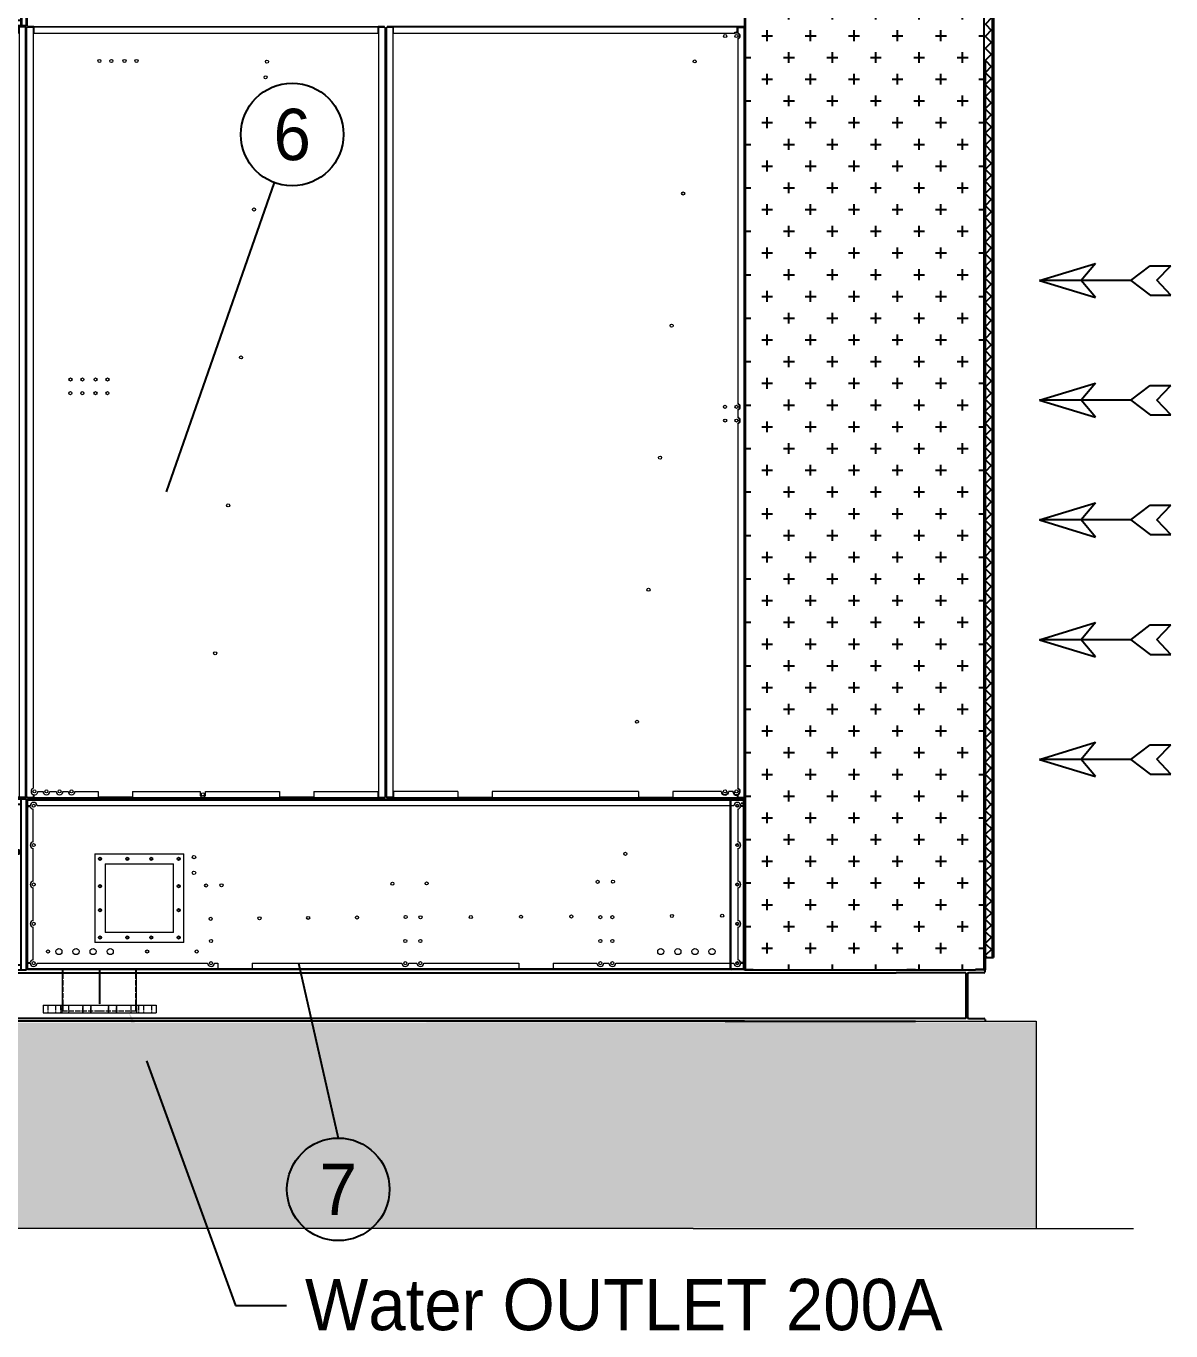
# Model space of a CAD drawing. Header units: millimetres. Extents: x 2193 to 31600, y 1908 to 22703.
# Drawn here: x 15564 to 18912, y 7056 to 10870 of the extents above; entities that cross this region are included whole.
import ezdxf
from ezdxf import colors
from ezdxf.entities.mleader import LeaderData, LeaderLine
from ezdxf.enums import TextEntityAlignment as Align
from ezdxf.math import Vec2, Vec3

# ---------------------------------------------------------------- set-up
doc = ezdxf.new("R2010")
doc.units = ezdxf.units.MM
doc.linetypes.add('CENTER', pattern=[2, 1.25, -0.25, 0.25, -0.25])
doc.linetypes.add('DASHED', pattern=[15, 12, -3])
for name, color, linetype in [('center', 1, 'CENTER'), ('냉각탑_dim', 1, 'Continuous'), ('냉각탑_text', 3, 'Continuous'), ('냉각탑_찬넬방진', 1, 'Continuous')]:
    doc.layers.add(name, color=color, linetype=linetype)
doc.styles.get("Standard").update_dxf_attribs({"font": 'arial.ttf'})
doc.styles.add('돋움', font='Dotum.ttf')

# ---------------------------------------------------------------- blocks, each defined once
blk = doc.blocks.new('화살표 IN OUT')
at = {"layer": '냉각탑_dim'}
for p, q in [((-322.7, 43), (-383.9, 43)), ((-343.1, 0.5), (-383.9, 43)), ((-266.4, 0), (-322.7, 43)), ((-163.5, 50), (-121.5, 0)), ((0, 0), (-163.5, 50)), ((-383.9, -43), (-343.1, 0.5)), ((-266.4, 0), (-322.7, -43)), ((-266.4, 0), (0, 0)), ((-163.5, -50), (-121.5, 0)), ((0, 0), (-163.5, -50)), ((-322.7, -43), (-383.9, -43))]:
    blk.add_line(p, q, dxfattribs=at)
blk = doc.blocks.new('A$C254622FA')
at = {"color": 7}
for p, q in [((0, 500), (42, 500)), ((0, 0), (0, 500)), ((42, 500), (0, 500)), ((0, 500), (3400, 500)), ((15, 0), (15, 500)), ((3385, 0), (3385, 500)), ((3400, 0), (3400, 500)), ((15, 485), (3385, 485)), ((3400, 100), (3400, 194.5)), ((0, 100), (0, 0)), ((0, 0), (42, 0)), ((0, 0), (2202, 0)), ((42, 0), (0, 0)), ((44, 0), (3400, 0)), ((65, 15), (3385, 15)), ((65, 0), (65, 15))]:
    blk.add_line(p, q, dxfattribs=at)
at = {"color": 7, "lineweight": 35}
blk.add_line((3400, 500), (3400, 0), dxfattribs=at)
blk.add_line((3400, 500), (3400, 0), dxfattribs=at)
blk.add_line((3400, 500), (3400, 0), dxfattribs=at)
blk.add_line((3400, 500), (3400, 0), dxfattribs=at)
for p, q in [((2228, 0), (2270, 0)), ((2702, 0), (2744, 0))]:
    blk.add_line(p, q)
at = {"color": 7}
blk.add_lwpolyline([(65, 2), (15, 2)], dxfattribs=at)
for centre, radius in [((21, 475), 4.5), ((2464, 345), 4.5), ((2679, 345), 4.5), ((2941, 345), 4.5), ((3159, 345), 4.5), ((3377, 345), 4.5), ((21, 325), 4.5), ((21, 175), 4.5), ((130, 75), 4.5), ((130, 75), 4.5), ((250, 75), 4.5), ((250, 75), 4.5), ((370, 75), 4.5), ((370, 75), 4.5), ((1039, 75), 4.5), ((1039, 75), 4.5), ((1159, 75), 4.5), ((1159, 75), 4.5), ((1279, 75), 4.5), ((1279, 75), 4.5), ((1948, 75), 4.5), ((1948, 75), 4.5), ((2068, 75), 4.5), ((2068, 75), 4.5), ((2188, 75), 4.5), ((2188, 75), 4.5), ((460, 30), 9), ((510, 30), 9), ((560, 30), 9), ((610, 30), 9), ((2790, 30), 9), ((2840, 30), 9), ((2890, 30), 9), ((2940, 30), 9), ((21, 25), 4.5), ((130, 25), 4.5), ((130, 25), 4.5), ((250, 25), 4.5), ((250, 25), 4.5), ((370, 25), 4.5), ((370, 25), 4.5), ((1039, 25), 4.5), ((1039, 25), 4.5), ((1159, 25), 4.5), ((1159, 25), 4.5), ((1279, 25), 4.5), ((1279, 25), 4.5), ((1948, 25), 4.5), ((1948, 25), 4.5), ((2068, 25), 4.5), ((2068, 25), 4.5), ((2188, 25), 4.5), ((2188, 25), 4.5), ((2249, 25), 4.5), ((2723, 25), 4.5)]:
    blk.add_circle(centre, radius, dxfattribs=at)
for centre in [(2249, 421), (2687.2, 405.8), (2249, 345), (2723, 345), (2249, 185), (2723, 185)]:
    blk.add_circle(centre, 4.5)
at = {"layer": 'center', "color": 7}
for p, q in [((12.5, 475), (29.5, 475)), ((21, 483.5), (21, 466.5)), ((2240.5, 421), (2257.5, 421)), ((2249, 429.5), (2249, 412.5)), ((2678.7, 405.8), (2695.7, 405.8)), ((2687.2, 414.3), (2687.2, 397.3)), ((2240.5, 345), (2257.5, 345)), ((2249, 353.5), (2249, 336.5)), ((2455.5, 345), (2472.5, 345)), ((2464, 353.5), (2464, 336.5)), ((2670.5, 345), (2687.5, 345)), ((2679, 353.5), (2679, 336.5)), ((2714.5, 345), (2731.5, 345)), ((2723, 353.5), (2723, 336.5)), ((2932.5, 345), (2949.5, 345)), ((2941, 353.5), (2941, 336.5)), ((3150.5, 345), (3167.5, 345)), ((3159, 353.5), (3159, 336.5)), ((3368.5, 345), (3385.5, 345)), ((3377, 353.5), (3377, 336.5)), ((12.5, 325), (29.5, 325)), ((12.5, 325), (29.5, 325)), ((21, 316.5), (21, 333.5)), ((2249, 193.5), (2249, 176.5)), ((2723, 193.5), (2723, 176.5)), ((12.5, 175), (29.5, 175)), ((21, 166.5), (21, 183.5)), ((2240.5, 185), (2257.5, 185)), ((2714.5, 185), (2731.5, 185)), ((130, 83.5), (130, 66.5)), ((250, 83.5), (250, 66.5)), ((370, 83.5), (370, 66.5)), ((1039, 83.5), (1039, 66.5)), ((1159, 83.5), (1159, 66.5)), ((1279, 83.5), (1279, 66.5)), ((1948, 83.5), (1948, 66.5)), ((2068, 83.5), (2068, 66.5)), ((2188, 83.5), (2188, 66.5)), ((121.5, 75), (138.5, 75)), ((241.5, 75), (258.5, 75)), ((361.5, 75), (378.5, 75)), ((460, 40), (460, 20)), ((510, 40), (510, 20)), ((560, 40), (560, 20)), ((610, 40), (610, 20)), ((1030.5, 75), (1047.5, 75)), ((1150.5, 75), (1167.5, 75)), ((1270.5, 75), (1287.5, 75)), ((1939.5, 75), (1956.5, 75)), ((2059.5, 75), (2076.5, 75)), ((2179.5, 75), (2196.5, 75)), ((2790, 40), (2790, 20)), ((2840, 40), (2840, 20)), ((2890, 40), (2890, 20)), ((2940, 40), (2940, 20)), ((12.5, 25), (29.5, 25)), ((21, 16.5), (21, 33.5)), ((121.5, 25), (138.5, 25)), ((130, 33.5), (130, 16.5)), ((241.5, 25), (258.5, 25)), ((250, 33.5), (250, 16.5)), ((361.5, 25), (378.5, 25)), ((370, 33.5), (370, 16.5)), ((470, 30), (450, 30)), ((520, 30), (500, 30)), ((570, 30), (550, 30)), ((620, 30), (600, 30)), ((1030.5, 25), (1047.5, 25)), ((1039, 33.5), (1039, 16.5)), ((1150.5, 25), (1167.5, 25)), ((1159, 33.5), (1159, 16.5)), ((1270.5, 25), (1287.5, 25)), ((1279, 33.5), (1279, 16.5)), ((1939.5, 25), (1956.5, 25)), ((1948, 33.5), (1948, 16.5)), ((2059.5, 25), (2076.5, 25)), ((2068, 33.5), (2068, 16.5)), ((2179.5, 25), (2196.5, 25)), ((2188, 33.5), (2188, 16.5)), ((2240.5, 25), (2257.5, 25)), ((2249, 33.5), (2249, 16.5)), ((2714.5, 25), (2731.5, 25)), ((2723, 33.5), (2723, 16.5)), ((2780, 30), (2800, 30)), ((2830, 30), (2850, 30)), ((2880, 30), (2900, 30)), ((2930, 30), (2950, 30))]:
    blk.add_line(p, q, dxfattribs=at)
blk = doc.blocks.new('A$C4EC83005')
at = {"color": 7, "lineweight": 13}
for p, q in [((0, 1.7), (0, 2254.3)), ((3.4, 1.7), (3.4, 2256)), ((20, 2256), (20, 1.7)), ((577, 3.4), (577, 2256)), ((593.6, 2256), (593.6, 830)), ((597, 2254.3), (597, 1.7)), ((152, 1430), (152, 230)), ((502, 1430), (152, 1430)), ((502, 1430), (502, 230)), ((593.6, 1270), (593.6, 3.4)), ((502, 230), (152, 230)), ((22, 20), (552, 20)), ((177, 3.4), (22, 3.4)), ((575, 0), (22, 0)), ((593.6, 3.4), (177, 3.4)), ((575, 3.4), (177, 3.4))]:
    blk.add_line(p, q, dxfattribs=at)
at = {"color": 7, "lineweight": 13, "ltscale": 0.005667}
for p, q in [((3.4, 2254.3), (0, 2254.3)), ((22, 2252.6), (22, 2256)), ((575, 2252.6), (575, 2256)), ((593.6, 2254.3), (597, 2254.3)), ((3.4, 1.7), (0, 1.7)), ((22, 3.4), (22, 0)), ((575, 3.4), (575, 0)), ((593.6, 1.7), (597, 1.7))]:
    blk.add_line(p, q, dxfattribs=at)
at = {"color": 7, "lineweight": 13, "ltscale": 0.0015}
for p, q in [((2, 2256), (2.9, 2256)), ((594.1, 2256), (595, 2256)), ((2.9, 0), (2, 0)), ((595, 0), (594.1, 0))]:
    blk.add_line(p, q, dxfattribs=at)
at = {"color": 7, "lineweight": 13, "ltscale": 0.002833}
for p, q in [((2, 2254.3), (2, 2256)), ((2.9, 2256), (2.9, 2254.3)), ((594.1, 2254.3), (594.1, 2256)), ((595, 2254.3), (595, 2256)), ((2, 0), (2, 1.7)), ((2.9, 0), (2.9, 1.7)), ((577, 1.7), (577, 3.4)), ((593.6, 3.4), (593.6, 1.7)), ((594.1, 1.7), (594.1, 0)), ((595, 0), (595, 1.7))]:
    blk.add_line(p, q, dxfattribs=at)
at = {"color": 7}
blk.add_line((595, 2256), (2, 2256), dxfattribs=at)
at = {"color": 7, "lineweight": 13, "ltscale": 0.031833}
for p, q in [((22, 2256), (2.9, 2256)), ((594.1, 2256), (575, 2256)), ((2.9, 0), (22, 0)), ((575, 0), (594.1, 0))]:
    blk.add_line(p, q, dxfattribs=at)
at = {"color": 7, "lineweight": 13, "ltscale": 0.027667}
for p, q in [((20, 2254.3), (3.4, 2254.3)), ((593.6, 2254.3), (577, 2254.3)), ((3.4, 1.7), (20, 1.7)), ((552, 3.4), (552, 20)), ((577, 3.4), (593.6, 3.4)), ((577, 1.7), (593.6, 1.7))]:
    blk.add_line(p, q, dxfattribs=at)
at = {"color": 7, "lineweight": 13, "ltscale": 0.003333}
for p, q in [((20, 2254), (22, 2254)), ((20, 2252.6), (22, 2252.6)), ((575, 2256), (575, 2254)), ((575, 2254), (577, 2254)), ((575, 2252.6), (577, 2252.6)), ((22, 3.4), (20, 3.4)), ((22, 2), (20, 2)), ((577, 2), (575, 2)), ((575, 0), (575, 2))]:
    blk.add_line(p, q, dxfattribs=at)
at = {"color": 7, "lineweight": 13, "ltscale": 0.011337}
for p, q in [((22, 2236), (22, 2256)), ((575, 2236), (575, 2256))]:
    blk.add_line(p, q, dxfattribs=at)
at = {"color": 7, "lineweight": 13, "ltscale": 0.000512635}
for p, q in [((22, 2256), (22, 2255.7)), ((22, 0), (22, 0.3))]:
    blk.add_line(p, q, dxfattribs=at)
at = {"color": 7, "lineweight": 13, "ltscale": 0.283333}
blk.add_line((575, 2236), (22, 2236), dxfattribs=at)
at = {"color": 7, "lineweight": 13}
for centre in [(137, 1445), (327, 1445), (517, 1445), (137, 1405), (517, 1405), (137, 1175), (517, 1175), (137, 945), (517, 945), (137, 715), (517, 715), (137, 485), (517, 485), (137, 255), (517, 255), (137, 215), (327, 215), (517, 215)]:
    blk.add_circle(centre, 4.5, dxfattribs=at)
blk = doc.blocks.new('A$C799753AE')
for p, q in [((0, 11), (0, 251)), ((1100, 251), (0, 251)), ((3400, 251), (0, 251)), ((3400, 251), (0, 251)), ((15, 251), (15, 11)), ((3385, 236), (15, 236)), ((3400, 251), (1102, 251)), ((3400, 251), (1102, 251)), ((3400, 11), (0, 11)), ((42, 11), (0, 11)), ((42, 11), (0, 11)), ((3385, 26), (15, 26)), ((142, 11), (1934, 11))]:
    blk.add_line(p, q)
at = {"color": 7, "lineweight": 35}
for p, q in [((3385, 251), (3385, 11)), ((3400, 251), (3400, 11)), ((3400, 251), (3400, 11)), ((3400, 251), (3400, 11)), ((3400, 251), (3400, 11))]:
    blk.add_line(p, q, dxfattribs=at)
for centre in [(25, 230), (200, 230), (375, 230), (550, 230), (725, 230), (900, 230), (1075, 230), (1127, 230), (1302, 230), (1477, 230), (1652, 230), (1827, 230), (2002, 230), (2177, 230), (2229, 230), (2404, 230), (2579, 230), (2754, 230), (2929, 230), (3104, 230), (3279, 230), (21, 184), (1101, 182), (1101, 182), (2249, 184), (2249, 184), (2687.2, 170.7), (2249, 84), (2249, 84), (21, 34)]:
    blk.add_circle(centre, 4.5)
at = {"color": 7, "lineweight": 15}
blk.add_circle((3331, 231), 4.5, dxfattribs=at)
at = {"layer": 'center'}
for p, q in [((33.5, 230), (16.5, 230)), ((25, 238.5), (25, 221.5)), ((208.5, 230), (191.5, 230)), ((200, 238.5), (200, 221.5)), ((383.5, 230), (366.5, 230)), ((375, 238.5), (375, 221.5)), ((558.5, 230), (541.5, 230)), ((550, 238.5), (550, 221.5)), ((733.5, 230), (716.5, 230)), ((725, 238.5), (725, 221.5)), ((908.5, 230), (891.5, 230)), ((900, 238.5), (900, 221.5)), ((1083.5, 230), (1066.5, 230)), ((1075, 238.5), (1075, 221.5)), ((1135.5, 230), (1118.5, 230)), ((1127, 238.5), (1127, 221.5)), ((1310.5, 230), (1293.5, 230)), ((1302, 238.5), (1302, 221.5)), ((1485.5, 230), (1468.5, 230)), ((1477, 238.5), (1477, 221.5)), ((1660.5, 230), (1643.5, 230)), ((1652, 238.5), (1652, 221.5)), ((1835.5, 230), (1818.5, 230)), ((1827, 238.5), (1827, 221.5)), ((2010.5, 230), (1993.5, 230)), ((2002, 238.5), (2002, 221.5)), ((2185.5, 230), (2168.5, 230)), ((2177, 238.5), (2177, 221.5)), ((2237.5, 230), (2220.5, 230)), ((2229, 238.5), (2229, 221.5)), ((2412.5, 230), (2395.5, 230)), ((2404, 238.5), (2404, 221.5)), ((2587.5, 230), (2570.5, 230)), ((2579, 238.5), (2579, 221.5)), ((2762.5, 230), (2745.5, 230)), ((2754, 238.5), (2754, 221.5)), ((2937.5, 230), (2920.5, 230)), ((2929, 238.5), (2929, 221.5)), ((3112.5, 230), (3095.5, 230)), ((3104, 238.5), (3104, 221.5)), ((3287.5, 230), (3270.5, 230)), ((3279, 238.5), (3279, 221.5)), ((3339.5, 231), (3322.5, 231)), ((3331, 239.5), (3331, 222.5)), ((21, 192.5), (21, 175.5)), ((2249, 192.5), (2249, 175.5)), ((29.5, 184), (12.5, 184)), ((12.5, 184), (29.5, 184)), ((1092.5, 182), (1109.5, 182)), ((1101, 190.5), (1101, 173.5)), ((2240.5, 184), (2257.5, 184)), ((2695.7, 170.7), (2678.7, 170.7)), ((2687.2, 179.2), (2687.2, 162.2)), ((2240.5, 84), (2257.5, 84)), ((2249, 92.5), (2249, 75.5)), ((21, 42.5), (21, 25.5)), ((12.5, 34), (29.5, 34)), ((50, 17), (50, 0)), ((250, 17), (250, 0)), ((450, 17), (450, 0))]:
    blk.add_line(p, q, dxfattribs=at)
blk = doc.blocks.new('1')
h = blk.add_hatch()
h.set_pattern_fill('CROSS', color=5, scale=10)
h.set_pattern_definition([(0, (-665544.99, 22906.47), (63.5, 63.5), [31.75, -95.25]), (90, (-665529.116, 22890.595), (-63.5, 63.5), [31.75, -95.25])])
h.paths.add_polyline_path([(18364.7, 11068.7), (17666.3, 11068.7), (17665.5, 8110.7), (18363.9, 8110.7)])
at = {"ltscale": 500}
h = blk.add_hatch(dxfattribs=at)
h.set_pattern_fill('ANSI37', color=251, scale=200)
h.set_pattern_definition([(45, (-13009.405, -4097.68), (-17.67767, 17.67767), []), (135, (-13009.405, -4097.68), (-17.67767, -17.67767), [])])
h.paths.add_polyline_path([(18389.7, 11068), (18367.9, 11068), (18368.6, 8147.2), (18390.4, 8147.2)])
for p, q in [((17664.7, 11110.7), (17664.7, 8110.7)), ((17666.3, 11110.7), (17666.3, 8490.7)), ((18364.7, 11110.7), (18364.7, 8489.1)), ((17666.3, 11068.7), (17666.3, 8112.3)), ((17689.7, 8112.3), (17689.7, 8110.7)), ((17689.7, 8110.7), (18139.7, 8110.7))]:
    blk.add_line(p, q)
at = {"color": 251, "ltscale": 500}
for p, q in [((18389.7, 8147.2), (18389.7, 11071.2)), ((18392.9, 11071.2), (18392.9, 8147.2)), ((18364.7, 10810.7), (18364.7, 8110.7)), ((18364.7, 10810.7), (18364.7, 8113.7)), ((18367.9, 10771.2), (18367.9, 8113.7)), ((18367.9, 8147.2), (18391.1, 8147.2)), ((18391.1, 8147.2), (18392.9, 8147.2)), ((17689.7, 8110.7), (18339.7, 8110.7)), ((18363.1, 8112.3), (18339.7, 8112.3)), ((18339.7, 8112.3), (18339.7, 8110.7)), ((18364.7, 8110.7), (18339.7, 8110.7)), ((18363.1, 8112.3), (18364.7, 8112.3)), ((18364.7, 8110.7), (18367.9, 8110.7)), ((18367.9, 8113.7), (18367.9, 8110.7))]:
    blk.add_line(p, q, dxfattribs=at)
at = {"color": 7, "lineweight": 15}
for p, q in [((15564.7, 8615.8), (15564.7, 10865.6)), ((15567.8, 10865.6), (15564.7, 10865.6)), ((15564.7, 10845.2), (15566.3, 10845.2)), ((15564.7, 10836.2), (15566.3, 10836.2)), ((15566.3, 8615.8), (15566.3, 10865.6)), ((15586.3, 10868.7), (15567.8, 10868.7)), ((15567.8, 10868.7), (15567.8, 10867.1)), ((15567.8, 10867.1), (15586.3, 10867.1)), ((15567.8, 10865.6), (15567.8, 10867.1)), ((15584.7, 10865.6), (15567.8, 10865.6)), ((15584.7, 10865.6), (15584.7, 8642.1)), ((15585.2, 10868.7), (15585.2, 10867.1)), ((15586.3, 10865.6), (15586.3, 10868.7)), ((15586.3, 10868.7), (16593.1, 10868.7)), ((15586.3, 10867.1), (16593.1, 10867.1)), ((15586.3, 10865.6), (15586.3, 10848.7)), ((15586.3, 10848.7), (16593.1, 10848.7)), ((15594.2, 10868.7), (15594.2, 10867.1)), ((15785.2, 10868.7), (15785.2, 10867.1)), ((15794.2, 10868.7), (15794.2, 10867.1)), ((15985.2, 10868.7), (15985.2, 10867.1)), ((15994.2, 10868.7), (15994.2, 10867.1)), ((16185.2, 10868.7), (16185.2, 10867.1)), ((16194.2, 10868.7), (16194.2, 10867.1)), ((16385.2, 10868.7), (16385.2, 10867.1)), ((16394.2, 10868.7), (16394.2, 10867.1)), ((16585.2, 10868.7), (16585.2, 10867.1)), ((16593.1, 10865.6), (16593.1, 10868.7)), ((16611.6, 10868.7), (16593.1, 10868.7)), ((16593.1, 10867.1), (16611.6, 10867.1)), ((16593.1, 10848.7), (16593.1, 10865.6)), ((16594.2, 10868.7), (16594.2, 10867.1)), ((16611.6, 10865.6), (16594.7, 10865.6)), ((16594.7, 10865.6), (16594.7, 8615.8)), ((16611.6, 10867.1), (16611.6, 10868.7)), ((16611.6, 10865.6), (16611.6, 10867.1)), ((16611.6, 10865.6), (16614.7, 10865.6)), ((16613.1, 10865.6), (16613.1, 8615.8)), ((16614.7, 10843.7), (16613.1, 10843.7)), ((16614.7, 10837.7), (16613.1, 10837.7)), ((16614.7, 10865.6), (16614.7, 8615.8)), ((16616.7, 10865.6), (16616.7, 8615.8)), ((16616.7, 10865.6), (16619.8, 10865.6)), ((16616.7, 10845.2), (16618.3, 10845.2)), ((16616.7, 10836.2), (16618.3, 10836.2)), ((16618.3, 8615.8), (16618.3, 10865.6)), ((16619.8, 10868.7), (16619.8, 10867.1)), ((16638.3, 10868.7), (16619.8, 10868.7)), ((16619.8, 10865.6), (16619.8, 10867.1)), ((16619.8, 10867.1), (16638.3, 10867.1)), ((16636.7, 10865.6), (16619.8, 10865.6)), ((16636.2, 10868.7), (16636.2, 10867.1)), ((16636.7, 8615.8), (16636.7, 10865.6)), ((17643.1, 10868.7), (16638.3, 10868.7)), ((16638.3, 10868.7), (16638.3, 10865.6)), ((16638.3, 10867.1), (17643.1, 10867.1)), ((16638.3, 10848.7), (16638.3, 10865.6)), ((16638.3, 10848.7), (17635, 10848.7)), ((16645.2, 10868.7), (16645.2, 10867.1)), ((16836.2, 10868.7), (16836.2, 10867.1)), ((16845.2, 10868.7), (16845.2, 10867.1)), ((17036.2, 10868.7), (17036.2, 10867.1)), ((17045.2, 10868.7), (17045.2, 10867.1)), ((17236.2, 10868.7), (17236.2, 10867.1)), ((17245.2, 10868.7), (17245.2, 10867.1)), ((17436.2, 10868.7), (17436.2, 10867.1)), ((17445.2, 10868.7), (17445.2, 10867.1)), ((17636.2, 10868.7), (17636.2, 10867.1)), ((17661.6, 10868.7), (17643.1, 10868.7)), ((17643.1, 10868.7), (17643.1, 10865.6)), ((17643.1, 10867.1), (17661.6, 10867.1)), ((17643.1, 10850.4), (17643.1, 10865.6)), ((17644.7, 10865.6), (17661.6, 10865.6)), ((17644.7, 10865.6), (17644.7, 10850)), ((17645.2, 10868.7), (17645.2, 10867.1)), ((17661.6, 10867.1), (17661.6, 10868.7)), ((17661.6, 10865.6), (17661.6, 10867.1)), ((17664.7, 10865.6), (17661.6, 10865.6)), ((17663.1, 10865.6), (17663.1, 8615.8)), ((17663.1, 10845.2), (17664.7, 10845.2)), ((17663.1, 10836.2), (17664.7, 10836.2)), ((17664.7, 8615.8), (17664.7, 10865.6)), ((17644.7, 10831.4), (17644.7, 9766)), ((15564.7, 10625.2), (15566.3, 10625.2)), ((15564.7, 10616.2), (15566.3, 10616.2)), ((16614.7, 10623.7), (16613.1, 10623.7)), ((16614.7, 10617.7), (16613.1, 10617.7)), ((16616.7, 10625.2), (16618.3, 10625.2)), ((16616.7, 10616.2), (16618.3, 10616.2)), ((17663.1, 10625.2), (17664.7, 10625.2)), ((17663.1, 10616.2), (17664.7, 10616.2)), ((15564.7, 10405.2), (15566.3, 10405.2)), ((15564.7, 10396.2), (15566.3, 10396.2)), ((16614.7, 10403.7), (16613.1, 10403.7)), ((16614.7, 10397.7), (16613.1, 10397.7)), ((16616.7, 10405.2), (16618.3, 10405.2)), ((16616.7, 10396.2), (16618.3, 10396.2)), ((17663.1, 10405.2), (17664.7, 10405.2)), ((17663.1, 10396.2), (17664.7, 10396.2)), ((15564.7, 10185.2), (15566.3, 10185.2)), ((16614.7, 10183.7), (16613.1, 10183.7)), ((16616.7, 10185.2), (16618.3, 10185.2)), ((17663.1, 10185.2), (17664.7, 10185.2)), ((15564.7, 10176.2), (15566.3, 10176.2)), ((16614.7, 10177.7), (16613.1, 10177.7)), ((16616.7, 10176.2), (16618.3, 10176.2)), ((17663.1, 10176.2), (17664.7, 10176.2)), ((15564.7, 9965.2), (15566.3, 9965.2)), ((15564.7, 9956.2), (15566.3, 9956.2)), ((16614.7, 9963.7), (16613.1, 9963.7)), ((16614.7, 9957.7), (16613.1, 9957.7)), ((16616.7, 9965.2), (16618.3, 9965.2)), ((16616.7, 9956.2), (16618.3, 9956.2)), ((17663.1, 9965.2), (17664.7, 9965.2)), ((17663.1, 9956.2), (17664.7, 9956.2)), ((15564.7, 9745.2), (15566.3, 9745.2)), ((15564.7, 9736.2), (15566.3, 9736.2)), ((16614.7, 9743.7), (16613.1, 9743.7)), ((16614.7, 9737.7), (16613.1, 9737.7)), ((16616.7, 9745.2), (16618.3, 9745.2)), ((16616.7, 9736.2), (16618.3, 9736.2)), ((17644.7, 9747.4), (17644.7, 9726)), ((17663.1, 9745.2), (17664.7, 9745.2)), ((17663.1, 9736.2), (17664.7, 9736.2)), ((17644.7, 9707.4), (17644.7, 8642)), ((15564.7, 9525.2), (15566.3, 9525.2)), ((15564.7, 9516.2), (15566.3, 9516.2)), ((16614.7, 9523.7), (16613.1, 9523.7)), ((16614.7, 9517.7), (16613.1, 9517.7)), ((16616.7, 9525.2), (16618.3, 9525.2)), ((16616.7, 9516.2), (16618.3, 9516.2)), ((17663.1, 9525.2), (17664.7, 9525.2)), ((17663.1, 9516.2), (17664.7, 9516.2)), ((15564.7, 9305.2), (15566.3, 9305.2)), ((15564.7, 9296.2), (15566.3, 9296.2)), ((16614.7, 9303.7), (16613.1, 9303.7)), ((16614.7, 9297.7), (16613.1, 9297.7)), ((16616.7, 9305.2), (16618.3, 9305.2)), ((16616.7, 9296.2), (16618.3, 9296.2)), ((17663.1, 9305.2), (17664.7, 9305.2)), ((17663.1, 9296.2), (17664.7, 9296.2)), ((15564.7, 9085.2), (15566.3, 9085.2)), ((16614.7, 9083.7), (16613.1, 9083.7)), ((16614.7, 9077.7), (16613.1, 9077.7)), ((16616.7, 9085.2), (16618.3, 9085.2)), ((17663.1, 9085.2), (17664.7, 9085.2)), ((15564.7, 9076.2), (15566.3, 9076.2)), ((16616.7, 9076.2), (16618.3, 9076.2)), ((17663.1, 9076.2), (17664.7, 9076.2)), ((15564.7, 8865.2), (15566.3, 8865.2)), ((15564.7, 8856.2), (15566.3, 8856.2)), ((16614.7, 8863.7), (16613.1, 8863.7)), ((16614.7, 8857.7), (16613.1, 8857.7)), ((16616.7, 8865.2), (16618.3, 8865.2)), ((16616.7, 8856.2), (16618.3, 8856.2)), ((17663.1, 8865.2), (17664.7, 8865.2)), ((17663.1, 8856.2), (17664.7, 8856.2)), ((15564.7, 8645.2), (15566.3, 8645.2)), ((15564.7, 8636.2), (15566.3, 8636.2)), ((15584.7, 8623.3), (15584.7, 8615.8)), ((15586.3, 8622.9), (15586.3, 8615.8)), ((15598.2, 8632.7), (15613.2, 8632.7)), ((15633.2, 8632.7), (15651.6, 8632.7)), ((15671.6, 8632.7), (15686.6, 8632.7)), ((15706.6, 8632.7), (15774.7, 8632.7)), ((15774.7, 8632.7), (15774.7, 8615.8)), ((15874.7, 8632.7), (15874.7, 8615.8)), ((15874.7, 8632.7), (16072.6, 8632.7)), ((16072.6, 8632.7), (16072.6, 8624)), ((16088.6, 8624), (16088.6, 8632.7)), ((16088.6, 8632.7), (16304.7, 8632.7)), ((16304.7, 8632.7), (16304.7, 8615.8)), ((16404.7, 8632.7), (16404.7, 8615.8)), ((16404.7, 8632.7), (16593.1, 8632.7)), ((16593.1, 8615.8), (16593.1, 8632.7)), ((16614.7, 8643.7), (16613.1, 8643.7)), ((16614.7, 8637.7), (16613.1, 8637.7)), ((16616.7, 8645.2), (16618.3, 8645.2)), ((16616.7, 8636.2), (16618.3, 8636.2)), ((16826.7, 8632.7), (16638.3, 8632.7)), ((16638.3, 8632.7), (16638.3, 8615.8)), ((16826.7, 8632.7), (16826.7, 8615.8)), ((16926.7, 8632.7), (16926.7, 8615.8)), ((17354.7, 8632.7), (16926.7, 8632.7)), ((17354.7, 8632.7), (17354.7, 8615.8)), ((17454.7, 8632.7), (17454.7, 8615.8)), ((17597.8, 8632.7), (17454.7, 8632.7)), ((17631, 8632.7), (17617.8, 8632.7)), ((17643.1, 8622.9), (17643.1, 8615.8)), ((17644.7, 8623.4), (17644.7, 8615.8)), ((17663.1, 8645.2), (17664.7, 8645.2)), ((17663.1, 8636.2), (17664.7, 8636.2)), ((15567.8, 8615.8), (15564.7, 8615.8)), ((15567.8, 8615.8), (15584.7, 8615.8)), ((15567.8, 8615.8), (15567.8, 8614.3)), ((15567.8, 8614.3), (15567.8, 8612.7)), ((15586.3, 8614.3), (15567.8, 8614.3)), ((15567.8, 8612.7), (15586.3, 8612.7)), ((15585.2, 8614.3), (15585.2, 8612.7)), ((15586.3, 8615.8), (15586.3, 8612.7)), ((16593.1, 8614.3), (15586.3, 8614.3)), ((16593.1, 8612.7), (15586.3, 8612.7)), ((15594.2, 8614.3), (15594.2, 8612.7)), ((15874.7, 8615.8), (15774.7, 8615.8)), ((15785.2, 8614.3), (15785.2, 8612.7)), ((15794.2, 8614.3), (15794.2, 8612.7)), ((15985.2, 8614.3), (15985.2, 8612.7)), ((15994.2, 8614.3), (15994.2, 8612.7)), ((16185.2, 8614.3), (16185.2, 8612.7)), ((16194.2, 8614.3), (16194.2, 8612.7)), ((16404.7, 8615.8), (16304.7, 8615.8)), ((16385.2, 8614.3), (16385.2, 8612.7)), ((16394.2, 8614.3), (16394.2, 8612.7)), ((16585.2, 8614.3), (16585.2, 8612.7)), ((16593.1, 8615.8), (16593.1, 8612.7)), ((16611.6, 8614.3), (16593.1, 8614.3)), ((16593.1, 8612.7), (16611.6, 8612.7)), ((16594.2, 8614.3), (16594.2, 8612.7)), ((16594.7, 8615.8), (16611.6, 8615.8)), ((16611.6, 8615.8), (16611.6, 8614.3)), ((16611.6, 8615.8), (16614.7, 8615.8)), ((16611.6, 8612.7), (16611.6, 8614.3)), ((16616.7, 8615.8), (16619.8, 8615.8)), ((16636.7, 8615.8), (16619.8, 8615.8)), ((16619.8, 8615.8), (16619.8, 8614.3)), ((16619.8, 8614.3), (16619.8, 8612.7)), ((16638.3, 8614.3), (16619.8, 8614.3)), ((16619.8, 8612.7), (16638.3, 8612.7)), ((16636.2, 8614.3), (16636.2, 8612.7)), ((16638.3, 8612.7), (16638.3, 8615.8)), ((17643.1, 8614.3), (16638.3, 8614.3)), ((16638.3, 8612.7), (17643.1, 8612.7)), ((16645.2, 8614.3), (16645.2, 8612.7)), ((16826.7, 8615.8), (16926.7, 8615.8)), ((16836.2, 8614.3), (16836.2, 8612.7)), ((16845.2, 8614.3), (16845.2, 8612.7)), ((17036.2, 8614.3), (17036.2, 8612.7)), ((17045.2, 8614.3), (17045.2, 8612.7)), ((17236.2, 8614.3), (17236.2, 8612.7)), ((17245.2, 8614.3), (17245.2, 8612.7)), ((17354.7, 8615.8), (17454.7, 8615.8)), ((17436.2, 8614.3), (17436.2, 8612.7)), ((17445.2, 8614.3), (17445.2, 8612.7)), ((17622.7, 8607.2), (17624.7, 8607.2)), ((17626.2, 8607.2), (17622.7, 8607.2)), ((17622.7, 8114.2), (17622.7, 8607.2)), ((17624.7, 8607.2), (17626.2, 8607.2)), ((17624.7, 8607.2), (17624.7, 8114.2)), ((17661.2, 8610.7), (17626.2, 8610.7)), ((17661.2, 8608.7), (17626.2, 8608.7)), ((17661.2, 8607.2), (17626.2, 8607.2)), ((17626.2, 8607.2), (17661.2, 8607.2)), ((17636.2, 8614.3), (17636.2, 8612.7)), ((17643.1, 8612.7), (17643.1, 8615.8)), ((17661.6, 8614.3), (17643.1, 8614.3)), ((17643.1, 8612.7), (17661.6, 8612.7)), ((17644.7, 8615.8), (17661.6, 8615.8)), ((17645.2, 8614.3), (17645.2, 8612.7)), ((17661.2, 8607.2), (17661.2, 8588.7)), ((17661.2, 8607.2), (17661.2, 8588.7)), ((17661.2, 8588.7), (17664.7, 8588.7)), ((17661.2, 8588.7), (17662.7, 8588.7)), ((17664.7, 8615.8), (17661.6, 8615.8)), ((17661.6, 8615.8), (17661.6, 8614.3)), ((17661.6, 8612.7), (17661.6, 8614.3)), ((17662.7, 8590.7), (17662.7, 8607.2)), ((17664.7, 8600.7), (17662.7, 8600.7)), ((17664.7, 8600.7), (17662.7, 8600.7)), ((17664.7, 8600.7), (17662.7, 8600.7)), ((17664.7, 8600.7), (17662.7, 8600.7)), ((17664.7, 8600.7), (17662.7, 8600.7)), ((17664.7, 8600.7), (17662.7, 8600.7)), ((17664.7, 8600.7), (17662.7, 8600.7)), ((17664.7, 8600.7), (17662.7, 8600.7)), ((17664.7, 8600.7), (17662.7, 8600.7)), ((17664.7, 8594.7), (17662.7, 8594.7)), ((17664.7, 8594.7), (17662.7, 8594.7)), ((17664.7, 8594.7), (17662.7, 8594.7)), ((17664.7, 8594.7), (17662.7, 8594.7)), ((17664.7, 8594.7), (17662.7, 8594.7)), ((17664.7, 8594.7), (17662.7, 8594.7)), ((17664.7, 8594.7), (17662.7, 8594.7)), ((17664.7, 8594.7), (17662.7, 8594.7)), ((17664.7, 8594.7), (17662.7, 8594.7)), ((17662.7, 8590.7), (17664.7, 8590.7)), ((17662.7, 8588.7), (17664.7, 8588.7)), ((17662.7, 8588.7), (17662.7, 8279.7)), ((17662.7, 8588.7), (17662.7, 8132.7)), ((17664.7, 8590.7), (17664.7, 8607.2)), ((17664.7, 8279.7), (17664.7, 8588.7)), ((17664.7, 8588.7), (17664.7, 8132.7)), ((15764.7, 8450.7), (16024.7, 8450.7)), ((15764.7, 8450.7), (15764.7, 8190.7)), ((16024.7, 8190.7), (16024.7, 8450.7)), ((17664.7, 8279.7), (17662.7, 8279.7)), ((17664.7, 8279.7), (17662.7, 8279.7)), ((17664.7, 8279.7), (17662.7, 8279.7)), ((17664.7, 8279.7), (17662.7, 8279.7)), ((17662.7, 8269.7), (17662.7, 8279.7)), ((17664.7, 8269.7), (17664.7, 8279.7)), ((17624.7, 8274.2), (17622.7, 8274.2)), ((17624.7, 8274.2), (17622.7, 8274.2)), ((17624.7, 8274.2), (17622.7, 8274.2)), ((17624.7, 8274.2), (17622.7, 8274.2)), ((17624.7, 8274.2), (17622.7, 8274.2)), ((17624.7, 8274.2), (17622.7, 8274.2)), ((17624.7, 8274.2), (17622.7, 8274.2)), ((17624.7, 8274.2), (17622.7, 8274.2)), ((17624.7, 8274.2), (17622.7, 8274.2)), ((17624.7, 8274.2), (17622.7, 8274.2)), ((17624.7, 8274.2), (17622.7, 8274.2)), ((17624.7, 8274.2), (17622.7, 8274.2)), ((17624.7, 8274.2), (17622.7, 8274.2)), ((17624.7, 8274.2), (17622.7, 8274.2)), ((17624.7, 8274.2), (17622.7, 8274.2)), ((17624.7, 8274.2), (17622.7, 8274.2)), ((17624.7, 8274.2), (17622.7, 8274.2)), ((17624.7, 8274.2), (17622.7, 8274.2)), ((17624.7, 8265.2), (17622.7, 8265.2)), ((17624.7, 8265.2), (17622.7, 8265.2)), ((17624.7, 8265.2), (17622.7, 8265.2)), ((17624.7, 8265.2), (17622.7, 8265.2)), ((17624.7, 8265.2), (17622.7, 8265.2)), ((17624.7, 8265.2), (17622.7, 8265.2)), ((17624.7, 8265.2), (17622.7, 8265.2)), ((17624.7, 8265.2), (17622.7, 8265.2)), ((17624.7, 8265.2), (17622.7, 8265.2)), ((17624.7, 8265.2), (17622.7, 8265.2)), ((17624.7, 8265.2), (17622.7, 8265.2)), ((17624.7, 8265.2), (17622.7, 8265.2)), ((17624.7, 8265.2), (17622.7, 8265.2)), ((17624.7, 8265.2), (17622.7, 8265.2)), ((17624.7, 8265.2), (17622.7, 8265.2)), ((17624.7, 8265.2), (17622.7, 8265.2)), ((17624.7, 8265.2), (17622.7, 8265.2)), ((17624.7, 8265.2), (17622.7, 8265.2)), ((17662.7, 8259.7), (17662.7, 8269.7)), ((17664.7, 8259.7), (17662.7, 8259.7)), ((17664.7, 8259.7), (17662.7, 8259.7)), ((17662.7, 8259.7), (17662.7, 8132.7)), ((17664.7, 8259.7), (17662.7, 8259.7)), ((17664.7, 8259.7), (17662.7, 8259.7)), ((17664.7, 8259.7), (17664.7, 8269.7)), ((17664.7, 8132.7), (17664.7, 8259.7)), ((16024.7, 8190.7), (15764.7, 8190.7)), ((17661.2, 8132.7), (17664.7, 8132.7)), ((17661.2, 8132.7), (17662.7, 8132.7)), ((17661.2, 8132.7), (17661.2, 8114.2)), ((17661.2, 8132.7), (17661.2, 8114.2)), ((17662.7, 8132.7), (17664.7, 8132.7)), ((17662.7, 8130.7), (17664.7, 8130.7)), ((17662.7, 8130.7), (17662.7, 8114.2)), ((17664.7, 8130.7), (17664.7, 8114.2)), ((17626.2, 8114.2), (17622.7, 8114.2)), ((17622.7, 8114.2), (17624.7, 8114.2)), ((17624.7, 8114.2), (17626.2, 8114.2)), ((17626.2, 8114.2), (17661.2, 8114.2)), ((17661.2, 8114.2), (17626.2, 8114.2)), ((17661.2, 8112.7), (17626.2, 8112.7)), ((17661.2, 8110.7), (17626.2, 8110.7))]:
    blk.add_line(p, q, dxfattribs=at)
at = {"color": 7, "lineweight": 13, "ltscale": 0.038542}
for p, q in [((15564.7, 8607.2), (15564.7, 8588.7)), ((15566.7, 8588.7), (15566.7, 8607.2)), ((17661.2, 8588.7), (17661.2, 8607.2)), ((17662.7, 8607.2), (17662.7, 8588.7)), ((17664.7, 8588.7), (17664.7, 8607.2)), ((15564.7, 8132.7), (15564.7, 8114.2)), ((15566.7, 8114.2), (15566.7, 8132.7)), ((17661.2, 8114.2), (17661.2, 8132.7)), ((17662.7, 8132.7), (17662.7, 8114.2)), ((17664.7, 8114.2), (17664.7, 8132.7))]:
    blk.add_line(p, q, dxfattribs=at)
at = {"color": 7, "lineweight": 13, "ltscale": 0.004167}
for p, q in [((15566.7, 8607.2), (15564.7, 8607.2)), ((15568.2, 8590.7), (15568.2, 8588.7)), ((17664.7, 8607.2), (17662.7, 8607.2)), ((15568.2, 8132.7), (15568.2, 8130.7)), ((15564.7, 8114.2), (15566.7, 8114.2)), ((17662.7, 8114.2), (17664.7, 8114.2))]:
    blk.add_line(p, q, dxfattribs=at)
at = {"color": 7, "lineweight": 13}
for p, q in [((15564.7, 8588.7), (15564.7, 8132.7)), ((15568.2, 8610.7), (17661.2, 8610.7)), ((15568.2, 8607.2), (17661.2, 8607.2)), ((15568.2, 8588.7), (15568.2, 8132.7)), ((17633.7, 8590.7), (15595.7, 8590.7)), ((17661.2, 8132.7), (17661.2, 8588.7)), ((17664.7, 8132.7), (17664.7, 8588.7)), ((15595.7, 8130.7), (16094.7, 8130.7)), ((16224.7, 8130.7), (16662.7, 8130.7)), ((16726.7, 8130.7), (17004.7, 8130.7)), ((17288.2, 8130.7), (17633.7, 8130.7)), ((16124.7, 8114.2), (15568.2, 8114.2)), ((17661.2, 8110.7), (15568.2, 8110.7)), ((17004.7, 8114.2), (16224.7, 8114.2)), ((17661.2, 8114.2), (17104.7, 8114.2))]:
    blk.add_line(p, q, dxfattribs=at)
at = {"color": 7, "lineweight": 13, "ltscale": 0.007292}
for p, q in [((15564.7, 8588.7), (15568.2, 8588.7)), ((15568.2, 8607.2), (15568.2, 8610.7)), ((17661.2, 8607.2), (17661.2, 8610.7)), ((17664.7, 8588.7), (17661.2, 8588.7)), ((15564.7, 8132.7), (15568.2, 8132.7)), ((17664.7, 8132.7), (17661.2, 8132.7)), ((15568.2, 8114.2), (15568.2, 8110.7)), ((17661.2, 8114.2), (17661.2, 8110.7))]:
    blk.add_line(p, q, dxfattribs=at)
at = {"color": 7, "lineweight": 13, "ltscale": 0.003125}
for p, q in [((15568.2, 8607.2), (15566.7, 8607.2)), ((17661.2, 8607.2), (17662.7, 8607.2)), ((15568.2, 8114.2), (15566.7, 8114.2)), ((17661.2, 8114.2), (17662.7, 8114.2))]:
    blk.add_line(p, q, dxfattribs=at)
at = {"color": 7, "lineweight": 13, "ltscale": 0.034375}
for p, q in [((15568.2, 8607.2), (15568.2, 8590.7)), ((17661.2, 8590.7), (17661.2, 8607.2)), ((15568.2, 8130.7), (15568.2, 8114.2)), ((16124.7, 8130.7), (16124.7, 8114.2)), ((16224.7, 8130.7), (16224.7, 8114.2)), ((17004.7, 8130.7), (17004.7, 8114.2)), ((17104.7, 8130.7), (17104.7, 8114.2)), ((17661.2, 8114.2), (17661.2, 8130.7))]:
    blk.add_line(p, q, dxfattribs=at)
at = {"color": 7, "lineweight": 13, "ltscale": 0.015625}
for p, q in [((15575.7, 8590.7), (15568.2, 8590.7)), ((17661.2, 8590.7), (17653.7, 8590.7)), ((15568.2, 8130.7), (15575.7, 8130.7)), ((17653.7, 8130.7), (17661.2, 8130.7))]:
    blk.add_line(p, q, dxfattribs=at)
at = {"color": 7, "lineweight": 13, "ltscale": 0.016046}
for p, q in [((15568.2, 8588.7), (15575.9, 8588.7)), ((17661.2, 8588.7), (17653.5, 8588.7)), ((15568.2, 8132.7), (15575.9, 8132.7)), ((17661.2, 8132.7), (17653.5, 8132.7))]:
    blk.add_line(p, q, dxfattribs=at)
at = {"color": 7, "lineweight": 13, "ltscale": 0.13159}
blk.add_line((17592.8, 8612.7), (17656, 8612.7), dxfattribs=at)
at = {"color": 6}
blk.add_line((17664.7, 8597.7), (17654.6, 8597.7), dxfattribs=at)
at = {"color": 7, "lineweight": 13, "ltscale": 0.198126}
for p, q in [((15584.7, 8485.6), (15584.7, 8580.7)), ((17644.7, 8580.7), (17644.7, 8485.6)), ((15584.7, 8370.6), (15584.7, 8465.7)), ((17644.7, 8465.7), (17644.7, 8370.6)), ((15584.7, 8255.6), (15584.7, 8350.7)), ((17644.7, 8350.7), (17644.7, 8255.6)), ((15584.7, 8140.6), (15584.7, 8235.7)), ((17644.7, 8235.7), (17644.7, 8140.6))]:
    blk.add_line(p, q, dxfattribs=at)
at = {"color": 7, "lineweight": 13, "ltscale": 0.416667}
for p, q in [((15794.7, 8420.7), (15794.7, 8220.7)), ((15794.7, 8420.7), (15994.7, 8420.7)), ((15994.7, 8220.7), (15994.7, 8420.7)), ((15994.7, 8220.7), (15794.7, 8220.7))]:
    blk.add_line(p, q, dxfattribs=at)
at = {"color": 7, "lineweight": 13, "ltscale": 0.020833}
blk.add_line((16114.7, 8130.7), (16124.7, 8130.7), dxfattribs=at)
at = {"color": 7, "lineweight": 13, "ltscale": 0.05}
blk.add_line((16682.7, 8130.7), (16706.7, 8130.7), dxfattribs=at)
at = {"color": 7, "lineweight": 13, "ltscale": 0.267708}
blk.add_line((17104.7, 8130.7), (17233.2, 8130.7), dxfattribs=at)
at = {"color": 7, "lineweight": 13, "ltscale": 0.03125}
blk.add_line((17253.2, 8130.7), (17268.2, 8130.7), dxfattribs=at)
at = {"color": 7, "lineweight": 13, "ltscale": 1.25}
for p, q in [((15670.6, 8007.7), (15670.6, 8110.8)), ((15886.9, 8007.7), (15886.9, 8110.8)), ((15613.7, 8007.7), (15613.7, 7985.7)), ((15613.7, 8007.7), (15943.7, 8007.7)), ((15613.7, 7985.7), (15943.7, 7985.7)), ((15943.7, 8007.7), (15943.7, 7985.7))]:
    blk.add_line(p, q, dxfattribs=at)
at = {"color": 7, "linetype": 'DASHED', "lineweight": 13, "ltscale": 1.25}
for p, q in [((15672.6, 7990.7), (15672.6, 8110.8)), ((15884.9, 7990.7), (15884.9, 8110.8)), ((15627.2, 8007.7), (15627.2, 7985.7)), ((15627.2, 8007.7), (15627.2, 7985.7)), ((15650.2, 8007.7), (15650.2, 7985.7)), ((15650.2, 8007.7), (15650.2, 7985.7)), ((15664.7, 8007.7), (15664.7, 7985.7)), ((15664.7, 8007.7), (15664.7, 7985.7)), ((15669.7, 7985.7), (15669.7, 8007.7)), ((15670.6, 7990.7), (15670.6, 8007.7)), ((15778.7, 7990.7), (15670.6, 7990.7)), ((15687.7, 8007.7), (15687.7, 7985.7)), ((15687.7, 8007.7), (15687.7, 7985.7)), ((15729.7, 7985.7), (15729.7, 8007.7)), ((15729.7, 8007.7), (15729.7, 7985.7)), ((15752.7, 7985.7), (15752.7, 8007.7)), ((15752.7, 8007.7), (15752.7, 7985.7)), ((15886.9, 7990.7), (15778.7, 7990.7)), ((15804.7, 7985.7), (15804.7, 8007.7)), ((15804.7, 8007.7), (15804.7, 7985.7)), ((15827.7, 7985.7), (15827.7, 8007.7)), ((15827.7, 8007.7), (15827.7, 7985.7)), ((15869.7, 8007.7), (15869.7, 7985.7)), ((15869.7, 8007.7), (15869.7, 7985.7)), ((15886.9, 7990.7), (15886.9, 8007.7)), ((15887.7, 7985.7), (15887.7, 8007.7)), ((15892.7, 8007.7), (15892.7, 7985.7)), ((15892.7, 8007.7), (15892.7, 7985.7)), ((15907.3, 8007.7), (15907.3, 7985.7)), ((15907.3, 8007.7), (15907.3, 7985.7)), ((15930.3, 8007.7), (15930.3, 7985.7)), ((15930.3, 8007.7), (15930.3, 7985.7))]:
    blk.add_line(p, q, dxfattribs=at)
at = {"color": 7, "lineweight": 13, "ltscale": 0.208333}
for p, q in [((16224.7, 8114.2), (16124.7, 8114.2)), ((16224.7, 8114.2), (16124.7, 8114.2)), ((17104.7, 8114.2), (17004.7, 8114.2)), ((17104.7, 8114.2), (17004.7, 8114.2))]:
    blk.add_line(p, q, dxfattribs=at)
at = {"ltscale": 500}
for p, q in [((17664.7, 8110.7), (17689.7, 8110.7)), ((17666.3, 8112.3), (17689.7, 8112.3)), ((18164.7, 8110.7), (18139.7, 8110.7))]:
    blk.add_line(p, q, dxfattribs=at)
at = {"lineweight": 5}
for p, q in [((10914.7, 7958.2), (18164.7, 7960.7)), ((18164.7, 7960.7), (18314.7, 7960.7))]:
    blk.add_line(p, q, dxfattribs=at)
at = {"color": 7, "lineweight": 13}
for centre, radius in [((17608, 10840.7), 4.5), ((17641, 10840.7), 4.5), ((17607.8, 9756.7), 4.5), ((17641, 9756.7), 4.5), ((17608, 9716.7), 4.5), ((17641, 9716.7), 4.5), ((17607.8, 8632.7), 4.5), ((17641, 8632.7), 4.5), ((15585.7, 8590.7), 4.5), ((17643.7, 8590.7), 4.5), ((15585.7, 8475.7), 4.5), ((17643.7, 8475.7), 4.5), ((15779.7, 8435.7), 3), ((15859.7, 8435.7), 3), ((15929.7, 8435.7), 3), ((16009.7, 8435.7), 3), ((16054.7, 8440.7), 5), ((17316.3, 8450.2), 4.5), ((16054.7, 8394.7), 5), ((15585.7, 8360.7), 4.5), ((15779.7, 8355.7), 3), ((16009.7, 8355.7), 3), ((16090.1, 8357.7), 4.5), ((16135.1, 8358.2), 4.5), ((16635.1, 8362.8), 4.5), ((16735, 8363.7), 4.5), ((17235, 8368.3), 4.5), ((17280, 8368.8), 4.5), ((17643.7, 8360.7), 4.5), ((15779.7, 8285.7), 3), ((16009.7, 8285.7), 3), ((15585.7, 8245.7), 4.5), ((16103.7, 8260.2), 4.5), ((16246.2, 8261.9), 4.5), ((16388.7, 8263), 4.5), ((16531.2, 8264.2), 4.5), ((16673.7, 8265.4), 4.5), ((16717.2, 8264.7), 4.5), ((16864.2, 8265.5), 4.5), ((17011.2, 8266.3), 4.5), ((17158.2, 8267.1), 4.5), ((17243.2, 8265.2), 4.5), ((17278.2, 8265.2), 4.5), ((17452.2, 8268.7), 4.5), ((17599.2, 8269.5), 4.5), ((17643.7, 8245.7), 4.5), ((15779.7, 8205.7), 3), ((15859.7, 8205.7), 3), ((15929.7, 8205.7), 3), ((16009.7, 8205.7), 3), ((16104.7, 8195.7), 4.5), ((16672.7, 8195.7), 4.5), ((16716.7, 8195.7), 4.5), ((17243.2, 8195.7), 4.5), ((17278.2, 8195.7), 4.5), ((15627.7, 8164.7), 4.5), ((15659.7, 8164.7), 9), ((15709.7, 8164.7), 9), ((15759.7, 8164.7), 9), ((15809.7, 8164.7), 9), ((15917.7, 8164.7), 4.5), ((16062.7, 8164.7), 4.5), ((17419.7, 8164.7), 9), ((17469.7, 8164.7), 9), ((17519.7, 8164.7), 9), ((17569.7, 8164.7), 9), ((15585.7, 8130.7), 4.5), ((16104.7, 8130.7), 4.5), ((16672.7, 8130.7), 4.5), ((16716.7, 8130.7), 4.5), ((17243.2, 8130.7), 4.5), ((17278.2, 8130.7), 4.5), ((17643.7, 8130.7), 4.5)]:
    blk.add_circle(centre, radius, dxfattribs=at)
at = {"color": 7, "lineweight": 15}
for centre, radius in [((15778.2, 10767.7), 4.5), ((15813.2, 10767.7), 4.5), ((15851.6, 10767.7), 4.5), ((15886.6, 10767.7), 4.5), ((16268, 10765.9), 4.5), ((17519, 10766.4), 4.5), ((16264, 10720), 4.5), ((17485.2, 10380.3), 4.5), ((16230.2, 10333.5), 4.5), ((17451.4, 9994.3), 4.5), ((16192.4, 9901.2), 4.5), ((15693.5, 9836.7), 4.5), ((15728.5, 9836.7), 4.5), ((15766.9, 9836.7), 4.5), ((15801.9, 9836.7), 4.5), ((15693.2, 9796.7), 4.5), ((15728.2, 9796.7), 4.5), ((15766.6, 9796.7), 4.5), ((15801.6, 9796.7), 4.5), ((17417.6, 9608.3), 4.5), ((16154.6, 9468.8), 4.5), ((17383.9, 9222.3), 4.5), ((16116.7, 9036.5), 4.5), ((17350.1, 8836.2), 4.5), ((15588.2, 8632.7), 4.5), ((15623.2, 8632.7), 4.5), ((15661.6, 8632.7), 4.5), ((15696.6, 8632.7), 4.5), ((16080.6, 8624), 4.5), ((17643.7, 8590.7), 3), ((17643.7, 8475.7), 3), ((15779.7, 8435.7), 4.5), ((15859.7, 8435.7), 4.5), ((15929.7, 8435.7), 4.5), ((16009.7, 8435.7), 4.5), ((15779.7, 8355.7), 4.5), ((16009.7, 8355.7), 4.5), ((17643.7, 8360.7), 3), ((15779.7, 8285.7), 4.5), ((16009.7, 8285.7), 4.5), ((17643.7, 8245.7), 3), ((15779.7, 8205.7), 4.5), ((15859.7, 8205.7), 4.5), ((15929.7, 8205.7), 4.5), ((16009.7, 8205.7), 4.5), ((17643.7, 8130.7), 3)]:
    blk.add_circle(centre, radius, dxfattribs=at)
at = {"color": 7}
for centre, start, end in [((17641, 10840.7), 77.6353, 126.8703), ((17641, 10840.7), 291.9707, 68.0293), ((17641, 9756.7), 291.9707, 68.0293), ((17641, 9716.7), 291.9707, 68.0293), ((17607.8, 8632.7), 180, 0), ((17641, 8632.7), 180, 282.3647), ((17641, 8632.7), 291.9707, 68.0293)]:
    blk.add_arc(centre, 10, start, end, dxfattribs=at)
at = {"color": 7, "lineweight": 15}
for centre, radius, start, end in [((15588.2, 8632.7), 10, 110.4057, 249.5943), ((15588.2, 8632.7), 10, 259.1251, 0), ((15623.2, 8632.7), 10, 180, 0), ((15661.6, 8632.7), 10, 180, 0), ((15696.6, 8632.7), 10, 180, 0), ((16080.6, 8624), 8, 180, 0), ((17626.2, 8607.2), 3.5, 90, 180), ((17626.2, 8607.2), 1.5, 90, 180), ((17661.2, 8607.2), 3.5, 0, 90), ((17661.2, 8607.2), 1.5, 0, 90), ((17626.2, 8114.2), 3.5, 180, 270), ((17626.2, 8114.2), 1.5, 180, 270), ((17661.2, 8114.2), 1.5, 270, 0), ((17661.2, 8114.2), 3.5, 270, 0)]:
    blk.add_arc(centre, radius, start, end, dxfattribs=at)
at = {"color": 7, "lineweight": 13}
for centre, start, end in [((15585.7, 8590.7), 0, 180), ((15585.7, 8590.7), 191.537, 264.2608), ((17643.7, 8590.7), 0, 180), ((17643.7, 8590.7), 275.7392, 348.463), ((15585.7, 8475.7), 95.7392, 264.2608), ((17643.7, 8475.7), 275.7392, 84.2608), ((15585.7, 8360.7), 95.7392, 264.2608), ((17643.7, 8360.7), 275.7392, 84.2608), ((15585.7, 8245.7), 95.7392, 264.2608), ((17643.7, 8245.7), 275.7392, 84.2608), ((15585.7, 8130.7), 180, 0), ((15585.7, 8130.7), 95.7392, 168.463), ((16104.7, 8130.7), 180, 0), ((16672.7, 8130.7), 180, 0), ((16716.7, 8130.7), 180, 0), ((17243.2, 8130.7), 180, 0), ((17278.2, 8130.7), 180, 0), ((17643.7, 8130.7), 180, 0), ((17643.7, 8130.7), 11.537, 84.2608)]:
    blk.add_arc(centre, 10, start, end, dxfattribs=at)
at = {"layer": 'center'}
blk.add_line((15778.7, 8110.7), (15778.7, 8010.7), dxfattribs=at)
at = {"layer": '냉각탑_dim', "linetype": 'ByBlock', "lineweight": -2}
blk.add_line((15974.8, 9508.3), (16289.8, 10412.3), dxfattribs=at)
blk.add_circle((16341.9, 10552.9), 150, dxfattribs=at)
at = {"layer": '냉각탑_찬넬방진', "ltscale": 30}
for p, q in [((11121.2, 8102.3), (18108.3, 8102.3)), ((18311.5, 8102.3), (18108.3, 8102.3)), ((18108.3, 7969.1), (11121.2, 7969.1)), ((17664.7, 7960.7), (12164.7, 7960.7)), ((18311.5, 7969.1), (18108.3, 7969.1))]:
    blk.add_line(p, q, dxfattribs=at)
at = {"layer": '냉각탑_찬넬방진', "ltscale": 150}
for p, q in [((18311.5, 8102.3), (18311.5, 7969.1)), ((18317.1, 8098.8), (18317.1, 7972.6)), ((18364.5, 8102.2), (18320.5, 8102.2)), ((18367.9, 8105.6), (18367.9, 8110.7)), ((18317.1, 7972.4), (18317.1, 7972.6)), ((17608.3, 7960.7), (18164.7, 7960.7)), ((18320.5, 7969), (18364.5, 7969)), ((18367.9, 7965.6), (18367.9, 7960.7))]:
    blk.add_line(p, q, dxfattribs=at)
for centre, start, end in [((18320.5, 8098.8), 90, 180), ((18364.5, 8105.6), 270, 0), ((18320.5, 7972.4), 180, 270), ((18364.5, 7965.6), 0, 90)]:
    blk.add_arc(centre, 3.39, start, end, dxfattribs=at)
at = {"color": 7}
for name, p in [('A$C799753AE', (12164.7, 10859.7)), ('A$C4EC83005', (14967.8, 8612.7))]:
    blk.add_blockref(name, p, dxfattribs=at)
blk.add_blockref('A$C254622FA', (12164.7, 8110.7))
at = {"layer": '냉각탑_text', "style": '돋움'}
blk.add_text('6', height=150, dxfattribs=at).set_placement((16341.9, 10552.9), align=Align.MIDDLE_CENTER)

msp = doc.modelspace()

# ---------------------------------------------------------------- hatches: boundary and pattern name
h = msp.add_hatch()
h.set_pattern_fill('AR-CONC', color=4)
h.set_pattern_definition([(50, (-860464, -340384.84), (182.18467, -15.939086), [19.05, -209.55]), (355, (-860464, -340384.84), (-35.24342, 191.056845), [15.24, -167.640584]), (100.451445, (-860448.82, -340386.17), (146.941247, 175.117752), [16.19001, -178.090245]), (46.1842, (-860464, -340334.04), (271.07904, -42.04233), [28.575, -314.325]), (96.635558, (-860441.42, -340337.54), (237.404134, 247.426125), [24.28502, -267.13561]), (351.18415, (-860464, -340334.04), (237.40413, 247.426125), [22.85997, -251.45973]), (21, (-860438.6, -340346.74), (151.614391, -102.265198), [19.05, -209.55]), (326, (-860438.6, -340346.74), (61.80203, 184.187966), [15.24, -167.64]), (71.451445, (-860425.97, -340355.26), (213.41642, 81.92277), [16.19001, -178.089938]), (37.5, (-860464.006, -340384.84), (3.0886033, 84.555039), [0, -165.608, 0, -170.18, 0, -168.275]), (7.5, (-860464.01, -340384.84), (66.8196625, 100.180575), [0, -97.028, 0, -161.798, 0, -64.135]), (327.5, (-860520.65, -340384.84), (135.590595, -5.728744), [0, -63.5, 0, -198.12, 0, -262.89]), (317.5, (-860546.05, -340384.84), (148.129181, 25.426491), [0, -82.55, 0, -131.572, 0, -186.69])])
h.paths.add_polyline_path([(18517.9, 7957.9), (10914.7, 7955.1), (10914.7, 7355.1), (18517.9, 7357.9)])

# ---------------------------------------------------------------- linework, layer by layer
at = {"lineweight": 5}
for p, q in [((18164.7, 7960.7), (18517.9, 7960.7)), ((18517.9, 7960.7), (18517.9, 7355.1)), ((17514.7, 7355.1), (17788.7, 7355.1)), ((17788.7, 7355.1), (18164.7, 7355.1)), ((18164.7, 7355.1), (18314.7, 7355.1)), ((18314.7, 7355.1), (18517.9, 7355.1)), ((18517.9, 7355.1), (18801.9, 7355.1))]:
    msp.add_line(p, q, dxfattribs=at)
at = {"lineweight": 5, "elevation": 0}
msp.add_lwpolyline([(17514.7, 7355.1), (15788.5, 7355.1), (10630.7, 7355.1)], dxfattribs=at)
at = {"layer": '냉각탑_dim', "linetype": 'ByBlock', "lineweight": -2, "elevation": 0}
msp.add_lwpolyline([(16360.5, 8130.2), (16476.7, 7619.6)], dxfattribs=at)
at = {"layer": '냉각탑_dim', "linetype": 'ByBlock', "lineweight": -2}
msp.add_circle((16476.7, 7469.6), 150, dxfattribs=at)

# ---------------------------------------------------------------- block references
msp.add_blockref('1', (0, 0))
at = {"layer": '냉각탑_dim', "xscale": -1}
for p in [(18527.7, 10126.2), (18527.7, 9776.2), (18527.7, 9426.2), (18527.7, 9076.2), (18527.7, 8726.2)]:
    msp.add_blockref('화살표 IN OUT', p, dxfattribs=at)

# ---------------------------------------------------------------- texts
at = {"layer": '냉각탑_text', "style": '돋움'}
msp.add_text('7', height=150, dxfattribs=at).set_placement((16476.7, 7469.8), align=Align.MIDDLE_CENTER)
msp.add_text('Water OUTLET 200A', height=150, dxfattribs=at).set_placement((16379.3, 7132.9, 0), align=Align.MIDDLE_LEFT)

# ---------------------------------------------------------------- leaders
at = {"layer": '냉각탑_dim'}
ml = msp.add_multileader_mtext('Standard', dxfattribs=at)
ml.set_content('')
ml.set_leader_properties(color=256)
ml.build(insert=Vec2(0, 0))
ml.multileader.update_dxf_attribs({"text_right_attachment_type": 6, "dogleg_length": 5, "arrow_head_size": 150, "scale": 30})
ctx = ml.context
ctx.base_point, ctx.scale, ctx.char_height, ctx.arrow_head_size, ctx.landing_gap_size, ctx.plane_origin = Vec3(16325.7, 7129.7, 0), 30, 5.4, 150, 2.7, Vec3(15784.8, 7986.6, 0)
ctx.right_attachment = 6
notes = []
notes.append((ctx, [(0, (1, 1, 0), (16175.7, 7129.7, 0), (1, 0), 150, [(0, [(15865.1, 7986.6, 0)], 0, [])])]))
ctx.mtext, ml.multileader.dxf.content_type = None, 0
for ctx, leaders in notes:
    for number, flags, end, landing, length, lines in leaders:
        leader = LeaderData()
        leader.index, (leader.has_last_leader_line, leader.has_dogleg_vector, leader.attachment_direction) = number, flags
        leader.last_leader_point, leader.dogleg_vector, leader.dogleg_length = Vec3(end), Vec3(landing), length
        for number, points, colour, breaks in lines:
            line = LeaderLine()
            line.index, line.vertices, line.color, line.breaks = number, Vec3.list(points), colors.encode_raw_color(colour), breaks
            leader.lines.append(line)
        ctx.leaders.append(leader)

doc.saveas('drawing.dxf')
